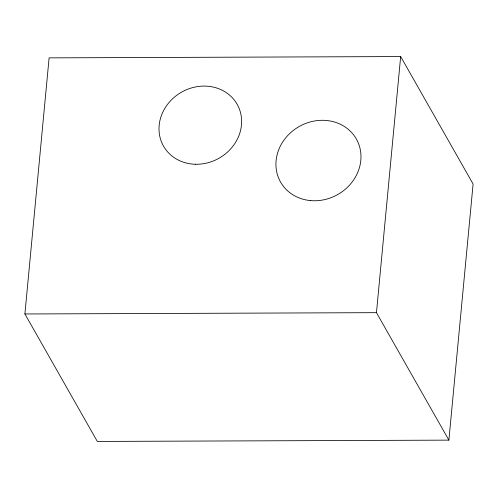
<?xml version="1.0" encoding="UTF-8"?>
<svg xmlns="http://www.w3.org/2000/svg" width="498" height="498" viewBox="0 0 498 498"><rect width="100%" height="100%" fill="white"/><g stroke="black" fill="none" stroke-linecap="round" stroke-linejoin="round"><path stroke-width="0.75" d="M24.9 313.97L49.109 57.868L400.672 56.56L473.1 184.03L448.891 440.132L97.328 441.44L24.9 313.97L376.463 312.663L448.891 440.132M376.463 312.663L400.672 56.56M195.49 164.259A42.342 37.979 -29.6 0 0 238.268 106.441A42.342 37.979 -29.6 0 0 167.185 104.848A42.342 37.979 -29.6 0 0 195.49 164.259M310.385 200.576A43.587 39.093 -29.6 0 0 358.653 143.897A43.587 39.093 -29.6 0 0 286.319 137.118A43.587 39.093 -29.6 0 0 310.385 200.576"/></g></svg>
